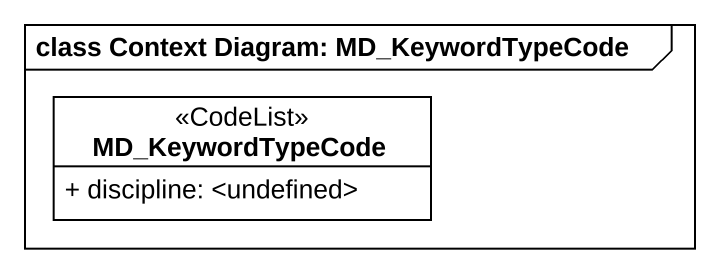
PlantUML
@startuml
mainframe class Context Diagram: MD_KeywordTypeCode
hide circle
hide empty members
skinparam classAttributeIconSize 0
class MD_KeywordTypeCode <<CodeList>> #FFFFFF {
  + discipline: <undefined>
}
@enduml
